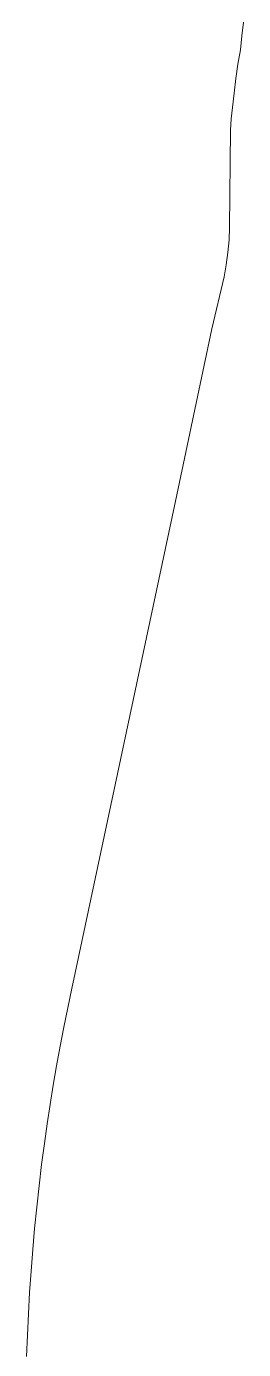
# Model space of a CAD drawing. Header units: metres. Extents: x 307635 to 308805, y 6256169 to 6257356.
# Drawn here: x 308643.3 to 308668.2, y 6256767.3 to 6256919.1 of the extents above; entities that cross this region are included whole.
import ezdxf

# ---------------------------------------------------------------- set-up
doc = ezdxf.new("R2010")
doc.units = ezdxf.units.M
doc.layers.add('Cadastre Land Parcels_SP_EXT', color=118, linetype='Continuous', lineweight=15)

msp = doc.modelspace()

# ---------------------------------------------------------------- linework, layer by layer
at = {"layer": 'Cadastre Land Parcels_SP_EXT', "linetype": 'Continuous'}
msp.add_lwpolyline([(308643.3, 6256766.46), (308643.4, 6256768.92), (308643.52, 6256771.37), (308643.66, 6256773.83), (308643.83, 6256776.28), (308644.02, 6256778.73), (308644.24, 6256781.17), (308644.49, 6256783.62), (308644.75, 6256786.05), (308645.04, 6256788.49), (308645.36, 6256790.92), (308645.68, 6256793.16), (308646.02, 6256795.4), (308646.38, 6256797.63), (308646.76, 6256799.85), (308647.17, 6256802.08), (308647.59, 6256804.29), (308648.04, 6256806.5), (308648.51, 6256808.7), (308660.39, 6256864.65), (308664.56, 6256884.45), (308665.98, 6256890.39), (308666.24, 6256891.79), (308666.43, 6256893.21), (308666.56, 6256894.64), (308666.61, 6256896.07), (308666.72, 6256907.24), (308666.74, 6256907.89), (308666.79, 6256908.54), (308666.86, 6256909.19), (308666.96, 6256909.83), (308667.14, 6256911.5), (308667.34, 6256913.16), (308667.58, 6256914.81), (308667.86, 6256916.46), (308668.02, 6256918.06), (308668.22, 6256919.65)], dxfattribs=at)
msp.add_lwpolyline([(308643.3, 6256766.46), (308643.4, 6256768.92), (308643.52, 6256771.37), (308643.66, 6256773.83), (308643.83, 6256776.28), (308644.02, 6256778.73), (308644.24, 6256781.17), (308644.49, 6256783.62), (308644.75, 6256786.05), (308645.04, 6256788.49), (308645.36, 6256790.92), (308645.68, 6256793.16), (308646.02, 6256795.4), (308646.38, 6256797.63), (308646.76, 6256799.85), (308647.17, 6256802.08), (308647.59, 6256804.29), (308648.04, 6256806.5), (308648.51, 6256808.7), (308660.39, 6256864.65), (308664.56, 6256884.45), (308665.98, 6256890.39), (308666.24, 6256891.79), (308666.43, 6256893.21), (308666.56, 6256894.64), (308666.61, 6256896.07), (308666.72, 6256907.24), (308666.74, 6256907.89), (308666.79, 6256908.54), (308666.86, 6256909.19), (308666.96, 6256909.83), (308667.14, 6256911.5), (308667.34, 6256913.16), (308667.58, 6256914.81), (308667.86, 6256916.46), (308668.02, 6256918.06), (308668.22, 6256919.65)], dxfattribs=at)

doc.saveas('drawing.dxf')
